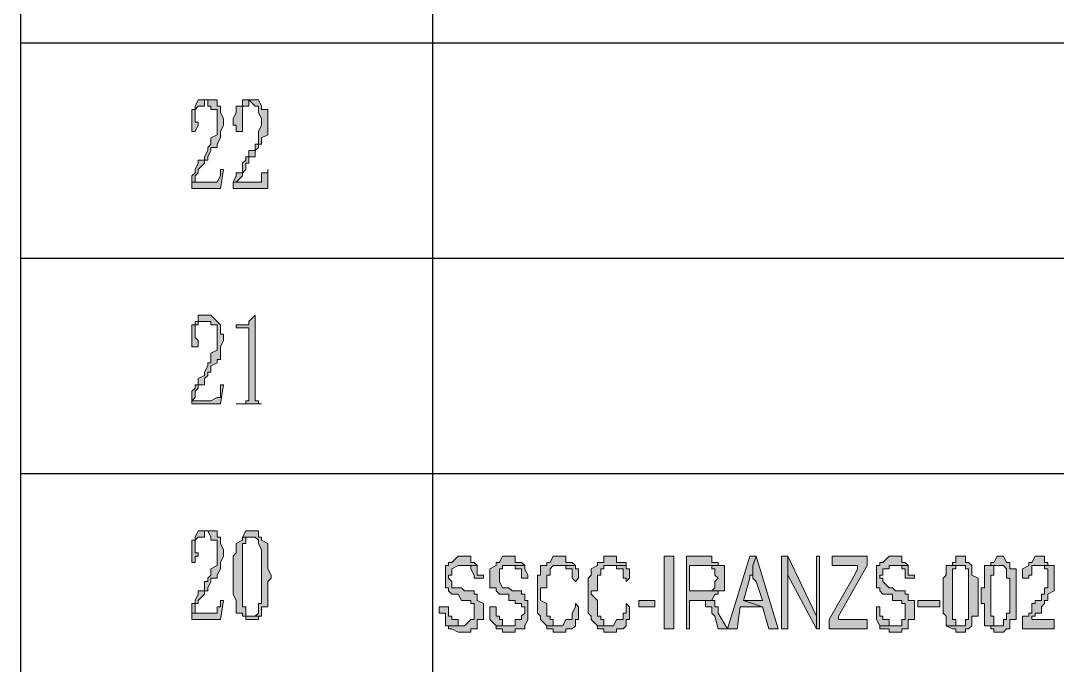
# Model space of a CAD drawing. Header units: millimetres. Extents: x 20 to 821, y 1 to 1134.
# Drawn here: x 557.6 to 616.5, y 347.8 to 384.4 of the extents above; entities that cross this region are included whole.
import ezdxf

# ---------------------------------------------------------------- set-up
doc = ezdxf.new("R2010")
doc.units = ezdxf.units.MM
doc.layers.add('1', color=7, linetype='Continuous')

msp = doc.modelspace()

# ---------------------------------------------------------------- hatches: boundary and pattern name
h = msp.add_hatch(color=0)
h.dxf.hatch_style = 2
h.paths.add_polyline_path([(567.72, 379.941732), (567.54, 379.581732), (567.54, 379.401732), (567.36, 379.401732), (567.36, 378.141732), (567.54, 378.141732), (567.72, 378.501732), (567.72, 378.681732), (567.54, 378.681732), (567.54, 379.401732), (567.72, 379.581732), (568.08, 379.581732), (568.08, 379.941732)])
h = msp.add_hatch(color=0)
h.dxf.hatch_style = 2
h.paths.add_polyline_path([(568.26, 379.941732), (567.72, 379.941732), (568.08, 379.941732), (568.26, 379.941732), (568.26, 379.581732), (568.44, 379.581732), (568.44, 379.401732), (568.8, 379.401732), (568.8, 379.221732), (568.8, 377.961732), (568.44, 377.781732), (568.44, 377.421732), (568.26, 377.241732), (568.26, 377.061732), (568.08, 376.701732), (568.08, 376.521732), (567.72, 376.521732), (567.72, 376.341732), (567.54, 375.981732), (567.54, 375.801732), (567.36, 375.621732), (567.36, 375.261732), (567.54, 375.261732), (567.54, 375.621732), (567.72, 375.801732), (567.72, 375.981732), (568.08, 376.341732), (568.08, 376.521732), (568.26, 376.521732), (568.26, 376.701732), (568.44, 377.061732), (568.44, 377.241732), (568.8, 377.241732), (568.8, 377.421732), (568.98, 377.781732), (568.98, 378.141732), (569.16, 378.501732), (569.16, 378.861732), (568.98, 379.221732), (568.98, 379.581732), (568.8, 379.581732), (568.8, 379.941732), (568.44, 379.941732)])
h = msp.add_hatch(color=0)
h.dxf.hatch_style = 2
h.paths.add_polyline_path([(570.24, 379.941732), (570.24, 379.581732), (569.88, 379.581732), (569.88, 379.221732), (569.7, 378.861732), (569.7, 378.501732), (569.88, 378.501732), (569.88, 378.141732), (570.24, 378.141732), (570.24, 379.401732), (570.24, 379.581732), (570.42, 379.581732), (570.6, 379.581732), (570.6, 379.941732)])
h = msp.add_hatch(color=0)
h.dxf.hatch_style = 2
h.paths.add_polyline_path([(570.6, 379.941732), (570.24, 379.941732), (570.6, 379.941732), (570.96, 379.581732), (571.14, 379.581732), (571.14, 379.401732), (571.14, 379.221732), (571.32, 378.861732), (571.32, 378.501732), (571.14, 378.141732), (571.14, 377.421732), (570.96, 377.421732), (570.96, 377.061732), (570.6, 377.061732), (570.6, 376.701732), (570.42, 376.701732), (570.42, 376.521732), (570.24, 376.341732), (570.24, 375.801732), (569.88, 375.801732), (569.88, 375.621732), (569.7, 375.261732), (569.88, 375.261732), (570.24, 375.621732), (570.24, 375.801732), (570.42, 375.981732), (570.42, 376.341732), (570.6, 376.341732), (570.6, 376.701732), (570.96, 376.701732), (570.96, 377.061732), (571.14, 377.241732), (571.14, 377.421732), (571.32, 377.421732), (571.32, 377.781732), (571.68, 377.961732), (571.68, 379.401732), (571.32, 379.401732), (571.32, 379.581732), (571.14, 379.941732)])
h = msp.add_hatch(color=0)
h.dxf.hatch_style = 2
h.paths.add_polyline_path([(569.16, 375.981732), (568.98, 375.981732), (568.98, 375.801732), (568.98, 375.621732), (568.8, 375.261732), (567.36, 375.261732), (567.36, 374.901732), (568.98, 374.901732)])
h = msp.add_hatch(color=0)
h.dxf.hatch_style = 2
h.paths.add_polyline_path([(571.68, 375.981732), (571.68, 375.801732), (571.32, 375.801732), (571.32, 375.261732), (571.14, 375.261732), (569.7, 375.261732), (569.7, 374.901732), (571.68, 374.901732)])
h = msp.add_hatch(color=0)
h.dxf.hatch_style = 2
h.paths.add_polyline_path([(568.26, 367.701732), (567.72, 367.701732), (567.72, 367.341732), (568.44, 367.341732), (568.44, 367.161732), (568.8, 367.161732), (568.8, 366.981732), (568.8, 365.721732), (568.44, 365.541732), (568.44, 365.181732), (568.44, 365.001732), (568.26, 365.001732), (568.26, 364.821732), (568.08, 364.461732), (568.08, 364.281732), (567.72, 364.101732), (567.72, 363.741732), (567.54, 363.741732), (567.54, 363.561732), (567.36, 363.381732), (567.36, 362.841732), (567.54, 363.021732), (567.54, 363.381732), (567.72, 363.561732), (567.72, 363.741732), (568.08, 363.741732), (568.08, 364.101732), (568.26, 364.281732), (568.26, 364.461732), (568.44, 364.461732), (568.44, 364.821732), (568.8, 365.001732), (568.8, 365.181732), (568.98, 365.181732), (568.98, 365.901732), (569.16, 366.261732), (569.16, 366.621732), (568.98, 366.621732), (568.98, 367.161732), (568.8, 367.341732), (568.44, 367.701732)])
h = msp.add_hatch(color=0)
h.dxf.hatch_style = 2
h.paths.add_polyline_path([(567.72, 367.341732), (567.54, 367.341732), (567.54, 367.161732), (567.36, 367.161732), (567.36, 366.981732), (567.36, 365.901732), (567.54, 365.901732), (567.72, 365.901732), (567.72, 366.261732), (567.54, 366.441732), (567.54, 366.981732), (567.54, 367.161732), (567.72, 367.161732), (567.72, 367.341732), (568.08, 367.341732)])
h = msp.add_hatch(color=0)
h.dxf.hatch_style = 2
h.paths.add_polyline_path([(570.96, 367.701732), (570.6, 367.341732), (570.6, 367.161732), (570.42, 367.161732), (569.88, 367.161732), (569.88, 366.981732), (570.6, 366.981732), (570.6, 366.621732), (570.6, 362.841732), (570.42, 362.841732), (570.42, 362.661732), (570.24, 362.661732), (569.88, 362.661732), (571.32, 362.661732), (571.14, 362.661732), (571.14, 362.841732), (570.96, 362.841732), (570.96, 363.021732)])
h = msp.add_hatch(color=0)
h.dxf.hatch_style = 2
h.paths.add_polyline_path([(569.16, 363.741732), (568.98, 363.741732), (568.98, 363.561732), (568.98, 363.021732), (568.8, 363.021732), (568.44, 362.841732), (567.36, 362.841732), (567.36, 362.661732), (568.98, 362.661732)])
h = msp.add_hatch(color=0)
h.dxf.hatch_style = 2
h.paths.add_polyline_path([(567.72, 355.461732), (567.54, 355.101732), (567.54, 354.921732), (567.36, 354.921732), (567.36, 353.661732), (567.54, 353.661732), (567.54, 354.021732), (567.72, 354.021732), (567.72, 354.201732), (567.54, 354.201732), (567.54, 354.921732), (567.72, 355.101732), (568.08, 355.101732), (568.08, 355.461732)])
h = msp.add_hatch(color=0)
h.dxf.hatch_style = 2
h.paths.add_polyline_path([(568.26, 355.461732), (567.72, 355.461732), (568.08, 355.461732), (568.26, 355.461732), (568.44, 355.101732), (568.44, 354.921732), (568.8, 354.921732), (568.8, 353.481732), (568.44, 353.301732), (568.44, 352.941732), (568.26, 352.761732), (568.26, 352.581732), (568.08, 352.581732), (568.08, 352.041732), (567.72, 352.041732), (567.72, 351.861732), (567.54, 351.501732), (567.54, 351.321732), (567.36, 351.321732), (567.36, 350.781732), (567.54, 350.781732), (567.54, 351.321732), (567.72, 351.321732), (567.72, 351.501732), (568.08, 351.861732), (568.08, 352.041732), (568.26, 352.041732), (568.26, 352.221732), (568.44, 352.581732), (568.44, 352.761732), (568.8, 352.761732), (568.8, 352.941732), (568.98, 353.301732), (568.98, 353.661732), (569.16, 354.021732), (569.16, 354.381732), (568.98, 354.741732), (568.98, 355.101732), (568.8, 355.101732), (568.8, 355.461732), (568.44, 355.461732)])
h = msp.add_hatch(color=0)
h.dxf.hatch_style = 2
h.paths.add_polyline_path([(570.24, 355.101732), (570.24, 354.921732), (569.88, 354.741732), (569.88, 354.201732), (569.7, 354.021732), (569.7, 351.861732), (569.88, 351.501732), (569.88, 351.321732), (569.88, 350.781732), (570.24, 350.781732), (570.24, 350.601732), (570.42, 350.601732), (570.42, 350.421732), (570.6, 350.421732), (571.14, 350.421732), (571.14, 350.601732), (570.42, 350.601732), (570.42, 350.781732), (570.42, 351.141732), (570.24, 351.141732), (570.24, 354.741732), (570.42, 354.741732), (570.42, 355.101732), (570.6, 355.101732)])
h = msp.add_hatch(color=0)
h.dxf.hatch_style = 2
h.paths.add_polyline_path([(570.6, 355.461732), (570.42, 355.461732), (570.24, 355.101732), (570.96, 355.101732), (571.14, 354.921732), (571.14, 354.741732), (571.32, 354.381732), (571.32, 352.941732), (571.32, 352.761732), (571.32, 351.321732), (571.14, 351.321732), (571.14, 350.781732), (570.96, 350.601732), (570.6, 350.601732), (571.14, 350.601732), (571.32, 350.601732), (571.32, 350.781732), (571.32, 351.141732), (571.68, 351.141732), (571.68, 352.581732), (571.86, 352.761732), (571.86, 352.941732), (571.68, 353.301732), (571.68, 354.741732), (571.32, 354.921732), (571.32, 355.101732), (571.14, 355.101732), (571.14, 355.461732), (570.96, 355.461732)])
h = msp.add_hatch(color=0)
h.dxf.hatch_style = 2
h.paths.add_polyline_path([(582.66, 354.021732), (582.48, 354.021732), (582.12, 353.661732), (581.94, 353.661732), (581.94, 353.481732), (581.76, 353.481732), (581.76, 353.301732), (581.76, 352.221732), (581.94, 352.221732), (581.94, 352.041732), (582.12, 351.861732), (582.48, 351.861732), (582.66, 351.501732), (583.2, 351.501732), (583.2, 351.321732), (583.38, 351.321732), (583.38, 351.141732), (583.38, 350.421732), (583.2, 350.421732), (582.84, 350.061732), (581.76, 350.061732), (581.94, 350.061732), (581.94, 349.881732), (582.12, 349.881732), (582.48, 349.701732), (583.2, 349.701732), (583.2, 349.881732), (583.56, 349.881732), (583.56, 350.061732), (583.56, 350.421732), (583.92, 350.421732), (583.92, 351.321732), (583.56, 351.501732), (583.56, 351.861732), (583.38, 351.861732), (583.38, 352.041732), (583.2, 352.041732), (582.84, 352.041732), (582.66, 352.221732), (582.12, 352.221732), (582.12, 352.581732), (581.94, 352.761732), (581.94, 352.941732), (582.12, 352.941732), (582.12, 353.301732), (582.48, 353.481732), (583.56, 353.481732), (583.38, 353.661732), (583.2, 353.661732), (583.2, 354.021732)])
h = msp.add_hatch(color=0)
h.dxf.hatch_style = 2
h.paths.add_polyline_path([(585.36, 354.021732), (585, 354.021732), (584.82, 353.661732), (584.64, 353.661732), (584.64, 353.481732), (584.28, 353.301732), (584.28, 352.221732), (584.64, 352.221732), (584.64, 352.041732), (584.82, 351.861732), (585.36, 351.861732), (585.36, 351.501732), (585.72, 351.501732), (585.72, 351.321732), (586.08, 351.321732), (586.08, 351.141732), (586.26, 351.141732), (586.26, 350.781732), (586.08, 350.601732), (586.08, 350.421732), (585.72, 350.421732), (585.72, 350.061732), (585.54, 350.061732), (584.64, 350.061732), (584.64, 349.881732), (585, 349.881732), (585, 349.701732), (585.72, 349.701732), (585.72, 349.881732), (586.26, 349.881732), (586.26, 350.061732), (586.44, 350.421732), (586.44, 351.501732), (586.26, 351.501732), (586.26, 351.861732), (586.08, 351.861732), (586.08, 352.041732), (585.72, 352.041732), (585.54, 352.041732), (585.36, 352.221732), (585, 352.221732), (584.82, 352.581732), (584.82, 353.301732), (585, 353.301732), (585, 353.481732), (585.36, 353.481732), (586.26, 353.481732), (586.08, 353.661732), (585.72, 353.661732), (585.72, 354.021732)])
h = msp.add_hatch(color=0)
h.dxf.hatch_style = 2
h.paths.add_polyline_path([(588.24, 354.021732), (587.88, 354.021732), (587.7, 353.661732), (587.52, 353.661732), (587.52, 353.481732), (587.16, 353.481732), (587.16, 353.301732), (587.16, 352.941732), (586.98, 352.941732), (586.98, 352.221732), (586.98, 350.781732), (587.16, 350.601732), (587.16, 350.421732), (587.52, 350.061732), (588.24, 350.061732), (587.88, 350.061732), (587.88, 350.421732), (587.7, 350.421732), (587.7, 350.601732), (587.52, 350.601732), (587.52, 351.321732), (587.16, 351.501732), (587.16, 352.221732), (587.52, 352.221732), (587.52, 352.941732), (587.7, 352.941732), (587.7, 353.301732), (587.88, 353.481732), (589.14, 353.481732), (588.96, 353.661732), (588.6, 353.661732), (588.6, 354.021732)])
h = msp.add_hatch(color=0)
h.dxf.hatch_style = 2
h.paths.add_polyline_path([(591.3, 354.021732), (590.76, 354.021732), (590.76, 353.661732), (590.4, 353.661732), (590.4, 353.481732), (590.04, 353.301732), (590.04, 352.941732), (589.86, 352.761732), (589.86, 352.221732), (589.86, 350.781732), (590.04, 350.601732), (590.04, 350.421732), (590.4, 350.061732), (591.12, 350.061732), (590.76, 350.061732), (590.76, 350.421732), (590.58, 350.421732), (590.58, 350.601732), (590.4, 350.601732), (590.4, 351.501732), (590.04, 351.861732), (590.04, 352.041732), (590.4, 352.041732), (590.4, 352.941732), (590.58, 352.941732), (590.58, 353.301732), (590.76, 353.301732), (590.76, 353.481732), (591.12, 353.481732), (592.02, 353.481732), (592.02, 353.661732), (591.48, 353.661732), (591.48, 354.021732)])
h = msp.add_hatch(color=0)
h.dxf.hatch_style = 2
h.paths.add_polyline_path([(594.18, 349.881732), (594.18, 354.021732), (594.72, 354.021732), (594.72, 349.881732)])
h = msp.add_hatch(color=0)
h.dxf.hatch_style = 2
h.paths.add_polyline_path([(596.52, 354.021732), (595.44, 354.021732), (595.44, 349.881732), (595.62, 349.881732), (595.62, 351.501732), (596.88, 351.501732), (597.06, 351.861732), (597.24, 351.861732), (597.24, 352.041732), (595.62, 352.041732), (595.62, 353.481732), (597.24, 353.481732), (597.24, 353.661732), (597.06, 353.661732), (596.88, 353.661732), (596.88, 354.021732)])
h = msp.add_hatch(color=0)
h.dxf.hatch_style = 2
h.paths.add_polyline_path([(599.4, 354.021732), (599.04, 354.021732), (597.78, 349.881732), (598.32, 349.881732), (598.5, 351.141732), (599.76, 351.141732), (598.68, 351.501732), (599.04, 352.761732), (599.04, 352.941732), (599.22, 352.941732), (599.22, 353.481732)])
h = msp.add_hatch(color=0)
h.dxf.hatch_style = 2
h.paths.add_polyline_path([(599.4, 354.021732), (599.22, 353.481732), (599.22, 352.761732), (599.4, 352.581732), (599.76, 351.501732), (598.68, 351.501732), (599.76, 351.141732), (600.12, 349.881732), (600.66, 349.881732)])
h = msp.add_hatch(color=0)
h.dxf.hatch_style = 2
h.paths.add_polyline_path([(601.2, 354.021732), (600.84, 354.021732), (600.84, 349.881732), (601.2, 349.881732), (601.2, 352.941732)])
h = msp.add_hatch(color=0)
h.dxf.hatch_style = 2
h.paths.add_polyline_path([(601.2, 354.021732), (601.2, 352.941732), (602.82, 349.881732), (602.82, 350.601732)])
h = msp.add_hatch(color=0)
h.dxf.hatch_style = 2
h.paths.add_polyline_path([(603, 354.021732), (602.82, 354.021732), (602.82, 350.601732), (602.82, 349.881732), (603, 349.881732)])
h = msp.add_hatch(color=0)
h.dxf.hatch_style = 2
h.paths.add_polyline_path([(605.7, 354.021732), (603.72, 354.021732), (603.72, 353.481732), (605.16, 353.481732), (605.16, 353.301732), (604.98, 352.941732), (603.54, 350.421732), (603.54, 349.881732), (605.7, 349.881732), (605.7, 350.421732), (604.08, 350.421732), (604.08, 350.601732), (605.7, 353.481732)])
h = msp.add_hatch(color=0)
h.dxf.hatch_style = 2
h.paths.add_polyline_path([(607.14, 354.021732), (606.96, 354.021732), (606.6, 353.661732), (606.42, 353.661732), (606.42, 353.481732), (606.24, 353.481732), (606.24, 353.301732), (606.24, 352.221732), (606.42, 352.221732), (606.42, 352.041732), (606.6, 351.861732), (607.14, 351.861732), (607.14, 351.501732), (607.68, 351.501732), (607.68, 351.321732), (607.86, 351.321732), (607.86, 351.141732), (607.86, 350.421732), (607.68, 350.421732), (607.68, 350.061732), (607.32, 350.061732), (606.42, 350.061732), (606.42, 349.881732), (606.96, 349.881732), (606.96, 349.701732), (607.68, 349.701732), (607.68, 349.881732), (608.04, 349.881732), (608.04, 350.061732), (608.04, 350.421732), (608.4, 350.421732), (608.4, 351.501732), (608.04, 351.501732), (608.04, 351.861732), (607.86, 351.861732), (607.86, 352.041732), (607.68, 352.041732), (607.32, 352.041732), (607.14, 352.221732), (606.96, 352.221732), (606.6, 352.581732), (606.6, 352.761732), (606.42, 352.761732), (606.42, 352.941732), (606.6, 352.941732), (606.6, 353.301732), (606.96, 353.301732), (606.96, 353.481732), (607.14, 353.481732), (608.04, 353.481732), (607.86, 353.661732), (607.68, 353.661732), (607.68, 354.021732)])
h = msp.add_hatch(color=0)
h.dxf.hatch_style = 2
h.paths.add_polyline_path([(610.92, 354.021732), (610.74, 354.021732), (610.74, 353.661732), (610.56, 353.661732), (610.56, 353.481732), (610.2, 353.481732), (610.92, 353.481732), (611.28, 353.481732), (611.28, 353.301732), (611.46, 353.301732), (611.46, 352.941732), (611.46, 352.581732), (611.46, 352.221732), (611.46, 350.421732), (611.28, 350.421732), (611.28, 350.061732), (610.92, 350.061732), (610.2, 350.061732), (610.56, 349.881732), (610.74, 349.881732), (610.74, 349.701732), (611.28, 349.701732), (611.28, 349.881732), (611.46, 349.881732), (611.64, 350.061732), (611.64, 350.601732), (612, 350.601732), (612, 352.761732), (611.64, 352.941732), (611.64, 353.481732), (611.46, 353.661732), (611.28, 353.661732), (611.28, 354.021732)])
h = msp.add_hatch(color=0)
h.dxf.hatch_style = 2
h.paths.add_polyline_path([(613.08, 354.021732), (612.9, 353.661732), (612.72, 353.661732), (612.72, 353.481732), (613.44, 353.481732), (613.62, 353.301732), (613.62, 352.761732), (613.8, 352.761732), (613.8, 352.581732), (613.8, 352.221732), (613.8, 350.781732), (613.62, 350.781732), (613.62, 350.421732), (613.44, 350.421732), (613.44, 350.061732), (613.08, 350.061732), (612.72, 350.061732), (612.72, 349.881732), (612.9, 349.881732), (612.9, 349.701732), (613.44, 349.701732), (613.62, 349.881732), (613.8, 349.881732), (613.8, 350.061732), (613.8, 350.421732), (614.16, 350.421732), (614.16, 353.301732), (613.8, 353.301732), (613.8, 353.661732), (613.62, 353.661732), (613.44, 354.021732)])
h = msp.add_hatch(color=0)
h.dxf.hatch_style = 2
h.paths.add_polyline_path([(615.6, 354.021732), (615.24, 354.021732), (615.06, 353.661732), (614.88, 353.661732), (614.88, 353.481732), (614.52, 353.301732), (614.52, 352.761732), (614.88, 352.761732), (614.88, 352.941732), (615.06, 352.941732), (615.06, 353.481732), (615.24, 353.481732), (616.32, 353.481732), (615.96, 353.481732), (615.96, 353.661732), (615.78, 353.661732), (615.78, 354.021732)])
h = msp.add_hatch(color=0)
h.dxf.hatch_style = 2
h.paths.add_polyline_path([(583.56, 353.481732), (582.66, 353.481732), (582.84, 353.481732), (583.2, 353.481732), (583.2, 353.301732), (583.38, 352.941732), (583.38, 352.761732), (583.92, 352.761732), (583.92, 352.941732), (583.56, 352.941732)])
h = msp.add_hatch(color=0)
h.dxf.hatch_style = 2
h.paths.add_polyline_path([(586.26, 353.481732), (585.36, 353.481732), (585.54, 353.481732), (585.72, 353.481732), (585.72, 353.301732), (586.08, 353.301732), (586.08, 352.941732), (586.08, 352.761732), (586.44, 352.761732), (586.44, 352.941732), (586.26, 353.301732)])
h = msp.add_hatch(color=0)
h.dxf.hatch_style = 2
h.paths.add_polyline_path([(589.14, 353.481732), (588.24, 353.481732), (588.42, 353.481732), (588.6, 353.481732), (588.6, 353.301732), (588.96, 353.301732), (588.96, 352.941732), (588.96, 352.761732), (589.14, 352.581732), (589.32, 352.761732), (589.32, 353.301732), (589.14, 353.301732)])
h = msp.add_hatch(color=0)
h.dxf.hatch_style = 2
h.paths.add_polyline_path([(592.02, 353.481732), (591.12, 353.481732), (591.3, 353.481732), (591.48, 353.481732), (591.48, 353.301732), (591.84, 353.301732), (591.84, 352.941732), (591.84, 352.761732), (592.02, 352.761732), (592.02, 352.581732), (592.2, 352.761732), (592.2, 353.301732), (592.02, 353.301732)])
h = msp.add_hatch(color=0)
h.dxf.hatch_style = 2
h.paths.add_polyline_path([(597.24, 353.481732), (596.52, 353.481732), (596.88, 353.481732), (596.88, 353.301732), (597.06, 353.301732), (597.06, 352.941732), (597.24, 352.761732), (597.06, 352.581732), (597.06, 352.221732), (596.88, 352.041732), (596.52, 352.041732), (595.62, 352.041732), (597.6, 352.041732), (597.6, 352.221732), (597.6, 353.481732)])
h = msp.add_hatch(color=0)
h.dxf.hatch_style = 2
h.paths.add_polyline_path([(608.04, 353.481732), (607.14, 353.481732), (607.32, 353.481732), (607.68, 353.481732), (607.68, 353.301732), (607.86, 353.301732), (607.86, 352.941732), (607.86, 352.761732), (608.4, 352.761732), (608.4, 352.941732), (608.04, 352.941732)])
h = msp.add_hatch(color=0)
h.dxf.hatch_style = 2
h.paths.add_polyline_path([(610.2, 353.481732), (610.2, 352.941732), (610.02, 352.761732), (610.02, 350.781732), (610.2, 350.601732), (610.2, 350.421732), (610.2, 350.061732), (610.92, 350.061732), (610.74, 350.061732), (610.74, 350.421732), (610.56, 350.421732), (610.56, 350.601732), (610.56, 353.301732), (610.74, 353.301732), (610.74, 353.481732), (610.92, 353.481732)])
h = msp.add_hatch(color=0)
h.dxf.hatch_style = 2
h.paths.add_polyline_path([(612.72, 353.481732), (612.36, 353.481732), (612.36, 353.301732), (612.36, 352.221732), (612.18, 352.221732), (612.18, 351.321732), (612.36, 351.321732), (612.36, 350.601732), (612.36, 350.421732), (612.36, 350.061732), (612.72, 350.061732), (613.08, 350.061732), (612.9, 350.061732), (612.9, 350.601732), (612.72, 350.601732), (612.72, 352.941732), (612.9, 352.941732), (612.9, 353.481732), (613.08, 353.481732)])
h = msp.add_hatch(color=0)
h.dxf.hatch_style = 2
h.paths.add_polyline_path([(616.32, 353.481732), (615.6, 353.481732), (615.78, 353.481732), (615.78, 353.301732), (615.96, 353.301732), (615.96, 352.221732), (615.78, 352.221732), (615.78, 351.861732), (615.6, 351.861732), (615.6, 351.501732), (615.24, 351.501732), (615.24, 351.321732), (615.06, 351.321732), (615.06, 350.781732), (614.88, 350.781732), (614.88, 350.601732), (614.52, 350.601732), (614.52, 349.881732), (616.32, 349.881732), (616.32, 350.421732), (615.06, 350.421732), (615.06, 350.601732), (615.24, 350.601732), (615.24, 350.781732), (615.6, 350.781732), (615.6, 351.141732), (615.78, 351.321732), (615.78, 351.501732), (615.96, 351.501732), (615.96, 351.861732), (616.32, 352.041732)])
h = msp.add_hatch(color=0)
h.dxf.hatch_style = 2
h.paths.add_polyline_path([(569.16, 351.501732), (568.98, 351.501732), (568.98, 351.321732), (568.98, 351.141732), (568.8, 351.141732), (568.8, 350.781732), (568.44, 350.781732), (567.36, 350.781732), (567.36, 350.421732), (568.98, 350.421732)])
h = msp.add_hatch(color=0)
h.dxf.hatch_style = 2
h.paths.add_polyline_path([(592.74, 351.141732), (592.74, 351.501732), (593.64, 351.501732), (593.64, 351.141732)])
h = msp.add_hatch(color=0)
h.dxf.hatch_style = 2
h.paths.add_polyline_path([(596.88, 351.501732), (596.16, 351.501732), (596.34, 351.501732), (596.52, 351.501732), (596.52, 351.321732), (596.52, 351.141732), (596.88, 351.141732), (596.88, 350.781732), (597.06, 350.601732), (597.24, 349.881732), (597.78, 349.881732), (597.24, 350.781732), (597.24, 351.141732), (597.06, 351.141732), (597.06, 351.321732), (597.06, 351.501732)])
h = msp.add_hatch(color=0)
h.dxf.hatch_style = 2
h.paths.add_polyline_path([(608.58, 351.141732), (608.58, 351.501732), (609.84, 351.501732), (609.84, 351.141732)])
h = msp.add_hatch(color=0)
h.dxf.hatch_style = 2
h.paths.add_polyline_path([(581.94, 351.141732), (581.4, 351.141732), (581.4, 350.781732), (581.76, 350.781732), (581.76, 350.601732), (581.76, 350.061732), (582.66, 350.061732), (582.48, 350.061732), (582.48, 350.421732), (582.12, 350.421732), (582.12, 350.601732), (581.94, 350.601732), (581.94, 350.781732)])
h = msp.add_hatch(color=0)
h.dxf.hatch_style = 2
h.paths.add_polyline_path([(584.64, 351.141732), (584.28, 351.141732), (584.28, 350.781732), (584.28, 350.421732), (584.64, 350.061732), (585.54, 350.061732), (585.36, 350.061732), (585, 350.061732), (585, 350.421732), (584.82, 350.421732), (584.82, 350.601732), (584.64, 350.601732), (584.64, 350.781732)])
h = msp.add_hatch(color=0)
h.dxf.hatch_style = 2
h.paths.add_polyline_path([(589.14, 351.321732), (589.14, 351.141732), (588.96, 350.781732), (588.96, 350.421732), (588.6, 350.421732), (588.42, 350.061732), (587.52, 350.061732), (587.52, 349.881732), (587.88, 349.881732), (587.88, 349.701732), (588.24, 349.701732), (588.6, 349.701732), (588.6, 349.881732), (588.96, 349.881732), (589.14, 350.061732), (589.14, 350.421732), (589.32, 350.421732), (589.32, 351.141732)])
h = msp.add_hatch(color=0)
h.dxf.hatch_style = 2
h.paths.add_polyline_path([(592.02, 351.321732), (592.02, 350.781732), (591.84, 350.781732), (591.84, 350.421732), (591.48, 350.421732), (591.3, 350.061732), (590.4, 350.061732), (590.4, 349.881732), (590.76, 349.881732), (590.76, 349.701732), (591.12, 349.701732), (591.48, 349.701732), (591.48, 349.881732), (591.84, 349.881732), (592.02, 350.061732), (592.02, 350.421732), (592.2, 350.421732), (592.2, 351.141732)])
h = msp.add_hatch(color=0)
h.dxf.hatch_style = 2
h.paths.add_polyline_path([(606.42, 351.141732), (606.24, 351.141732), (606.24, 350.781732), (606.24, 350.421732), (606.42, 350.061732), (607.32, 350.061732), (607.14, 350.061732), (606.96, 350.061732), (606.96, 350.421732), (606.6, 350.421732), (606.6, 350.601732), (606.42, 350.601732), (606.42, 350.781732)])

# ---------------------------------------------------------------- linework, layer by layer
at = {"layer": '1', "color": 0, "lineweight": 25}
for points in [[(557.64, 0.501732), (557.64, 1133.601732)], [(581.04, 89.781732), (581.04, 419.721732)], [(557.64, 383.181732), (821.16, 383.181732)], [(557.64, 370.941732), (821.16, 370.941732)], [(557.64, 358.701732), (821.16, 358.701732)]]:
    msp.add_lwpolyline(points, dxfattribs=at)
at = {"layer": '1', "color": 0, "lineweight": 5}
for points in [[(567.72, 379.941732), (567.54, 379.581732), (567.54, 379.401732), (567.36, 379.401732), (567.36, 378.141732), (567.54, 378.141732), (567.72, 378.501732), (567.72, 378.681732), (567.54, 378.681732), (567.54, 379.401732), (567.54, 379.401732), (567.72, 379.581732), (568.08, 379.581732), (568.08, 379.941732), (567.72, 379.941732)], [(568.26, 379.941732), (567.72, 379.941732), (568.08, 379.941732), (568.26, 379.941732), (568.26, 379.581732), (568.44, 379.581732), (568.44, 379.401732), (568.8, 379.401732), (568.8, 379.221732), (568.8, 377.961732), (568.44, 377.781732), (568.44, 377.421732), (568.44, 377.421732), (568.26, 377.241732), (568.26, 377.061732), (568.08, 376.701732), (568.08, 376.521732), (567.72, 376.521732), (567.72, 376.341732), (567.54, 375.981732), (567.54, 375.801732), (567.36, 375.621732), (567.36, 375.261732), (567.54, 375.261732), (567.54, 375.621732), (567.72, 375.801732), (567.72, 375.981732), (568.08, 376.341732), (568.08, 376.521732), (568.26, 376.521732), (568.26, 376.701732), (568.44, 377.061732), (568.44, 377.241732), (568.8, 377.241732), (568.8, 377.421732), (568.98, 377.781732), (568.98, 378.141732), (569.16, 378.501732), (569.16, 378.861732), (568.98, 379.221732), (568.98, 379.581732), (568.8, 379.581732), (568.8, 379.941732), (568.44, 379.941732), (568.26, 379.941732)], [(570.24, 379.941732), (570.24, 379.581732), (569.88, 379.581732), (569.88, 379.221732), (569.7, 378.861732), (569.7, 378.501732), (569.88, 378.501732), (569.88, 378.141732), (570.24, 378.141732), (570.24, 379.401732), (570.24, 379.401732), (570.24, 379.581732), (570.42, 379.581732), (570.6, 379.581732), (570.6, 379.941732), (570.24, 379.941732)], [(570.6, 379.941732), (570.24, 379.941732), (570.6, 379.941732), (570.96, 379.581732), (571.14, 379.581732), (571.14, 379.401732), (571.14, 379.221732), (571.32, 378.861732), (571.32, 378.501732), (571.14, 378.141732), (571.14, 377.421732), (570.96, 377.421732), (570.96, 377.421732), (570.96, 377.061732), (570.6, 377.061732), (570.6, 376.701732), (570.42, 376.701732), (570.42, 376.521732), (570.24, 376.341732), (570.24, 375.801732), (569.88, 375.801732), (569.88, 375.621732), (569.7, 375.261732), (569.88, 375.261732), (570.24, 375.621732), (570.24, 375.801732), (570.42, 375.981732), (570.42, 376.341732), (570.6, 376.341732), (570.6, 376.701732), (570.96, 376.701732), (570.96, 377.061732), (571.14, 377.241732), (571.14, 377.421732), (571.32, 377.421732), (571.32, 377.781732), (571.68, 377.961732), (571.68, 379.401732), (571.32, 379.401732), (571.32, 379.581732), (571.14, 379.941732), (570.6, 379.941732)], [(569.16, 375.981732), (568.98, 375.981732), (568.98, 375.801732), (568.98, 375.621732), (568.8, 375.261732), (567.36, 375.261732), (567.36, 374.901732), (568.98, 374.901732), (569.16, 375.981732)], [(571.68, 375.981732), (571.68, 375.801732), (571.32, 375.801732), (571.32, 375.261732), (571.14, 375.261732), (569.7, 375.261732), (569.7, 374.901732), (571.68, 374.901732), (571.68, 375.981732)], [(568.26, 367.701732), (567.72, 367.701732), (567.72, 367.341732), (568.44, 367.341732), (568.44, 367.161732), (568.8, 367.161732), (568.8, 366.981732), (568.8, 365.721732), (568.44, 365.541732), (568.44, 365.181732), (568.44, 365.001732), (568.26, 365.001732), (568.26, 364.821732), (568.08, 364.461732), (568.08, 364.281732), (567.72, 364.101732), (567.72, 363.741732), (567.54, 363.741732), (567.54, 363.561732), (567.36, 363.381732), (567.36, 362.841732), (567.54, 363.021732), (567.54, 363.381732), (567.72, 363.561732), (567.72, 363.741732), (568.08, 363.741732), (568.08, 364.101732), (568.26, 364.281732), (568.26, 364.461732), (568.44, 364.461732), (568.44, 364.821732), (568.8, 365.001732), (568.8, 365.181732), (568.98, 365.181732), (568.98, 365.901732), (569.16, 366.261732), (569.16, 366.621732), (568.98, 366.621732), (568.98, 367.161732), (568.8, 367.341732), (568.44, 367.701732), (568.26, 367.701732)], [(567.72, 367.341732), (567.54, 367.341732), (567.54, 367.161732), (567.36, 367.161732), (567.36, 366.981732), (567.36, 365.901732), (567.54, 365.901732), (567.72, 365.901732), (567.72, 366.261732), (567.54, 366.441732), (567.54, 366.981732), (567.54, 367.161732), (567.72, 367.161732), (567.72, 367.341732), (568.08, 367.341732), (567.72, 367.341732)], [(570.96, 367.701732), (570.6, 367.341732), (570.6, 367.161732), (570.42, 367.161732), (569.88, 367.161732), (569.88, 366.981732), (570.6, 366.981732), (570.6, 366.621732), (570.6, 362.841732), (570.42, 362.841732), (570.42, 362.661732), (570.24, 362.661732), (569.88, 362.661732), (571.32, 362.661732), (571.14, 362.661732), (571.14, 362.841732), (570.96, 362.841732), (570.96, 363.021732), (570.96, 367.701732)], [(569.16, 363.741732), (568.98, 363.741732), (568.98, 363.561732), (568.98, 363.021732), (568.8, 363.021732), (568.44, 362.841732), (567.36, 362.841732), (567.36, 362.661732), (568.98, 362.661732), (569.16, 363.741732)], [(567.72, 355.461732), (567.54, 355.101732), (567.54, 354.921732), (567.36, 354.921732), (567.36, 353.661732), (567.54, 353.661732), (567.54, 354.021732), (567.72, 354.021732), (567.72, 354.201732), (567.54, 354.201732), (567.54, 354.921732), (567.54, 354.921732), (567.72, 355.101732), (568.08, 355.101732), (568.08, 355.461732), (567.72, 355.461732)], [(568.26, 355.461732), (567.72, 355.461732), (568.08, 355.461732), (568.26, 355.461732), (568.44, 355.101732), (568.44, 354.921732), (568.8, 354.921732), (568.8, 353.481732), (568.44, 353.301732), (568.44, 352.941732), (568.44, 352.941732), (568.26, 352.761732), (568.26, 352.581732), (568.08, 352.581732), (568.08, 352.041732), (567.72, 352.041732), (567.72, 351.861732), (567.54, 351.501732), (567.54, 351.321732), (567.36, 351.321732), (567.36, 350.781732), (567.54, 350.781732), (567.54, 351.321732), (567.72, 351.321732), (567.72, 351.501732), (568.08, 351.861732), (568.08, 352.041732), (568.26, 352.041732), (568.26, 352.221732), (568.44, 352.581732), (568.44, 352.761732), (568.8, 352.761732), (568.8, 352.941732), (568.98, 353.301732), (568.98, 353.661732), (569.16, 354.021732), (569.16, 354.381732), (568.98, 354.741732), (568.98, 355.101732), (568.8, 355.101732), (568.8, 355.461732), (568.44, 355.461732), (568.26, 355.461732)], [(570.24, 355.101732), (570.24, 354.921732), (569.88, 354.741732), (569.88, 354.201732), (569.7, 354.021732), (569.7, 351.861732), (569.88, 351.501732), (569.88, 351.321732), (569.88, 350.781732), (570.24, 350.781732), (570.24, 350.601732), (570.42, 350.601732), (570.42, 350.421732), (570.6, 350.421732), (571.14, 350.421732), (571.14, 350.601732), (570.42, 350.601732), (570.42, 350.781732), (570.42, 351.141732), (570.24, 351.141732), (570.24, 354.741732), (570.42, 354.741732), (570.42, 355.101732), (570.6, 355.101732), (570.24, 355.101732)], [(570.6, 355.461732), (570.42, 355.461732), (570.24, 355.101732), (570.96, 355.101732), (571.14, 354.921732), (571.14, 354.741732), (571.32, 354.381732), (571.32, 352.941732), (571.32, 352.761732), (571.32, 351.321732), (571.14, 351.321732), (571.14, 350.781732), (570.96, 350.601732), (570.6, 350.601732), (571.14, 350.601732), (571.32, 350.601732), (571.32, 350.781732), (571.32, 351.141732), (571.68, 351.141732), (571.68, 352.581732), (571.86, 352.761732), (571.86, 352.941732), (571.68, 353.301732), (571.68, 354.741732), (571.32, 354.921732), (571.32, 355.101732), (571.14, 355.101732), (571.14, 355.461732), (570.96, 355.461732), (570.6, 355.461732)], [(582.66, 354.021732), (582.48, 354.021732), (582.12, 353.661732), (581.94, 353.661732), (581.94, 353.481732), (581.76, 353.481732), (581.76, 353.301732), (581.76, 352.221732), (581.94, 352.221732), (581.94, 352.041732), (581.94, 352.041732), (582.12, 351.861732), (582.48, 351.861732), (582.66, 351.501732), (583.2, 351.501732), (583.2, 351.321732), (583.38, 351.321732), (583.38, 351.141732), (583.38, 350.421732), (583.2, 350.421732), (582.84, 350.061732), (581.76, 350.061732), (581.94, 350.061732), (581.94, 349.881732), (582.12, 349.881732), (582.48, 349.701732), (583.2, 349.701732), (583.2, 349.881732), (583.56, 349.881732), (583.56, 350.061732), (583.56, 350.421732), (583.92, 350.421732), (583.92, 351.321732), (583.56, 351.501732), (583.56, 351.861732), (583.38, 351.861732), (583.38, 352.041732), (583.2, 352.041732), (582.84, 352.041732), (582.66, 352.221732), (582.12, 352.221732), (582.12, 352.581732), (581.94, 352.761732), (581.94, 352.941732), (582.12, 352.941732), (582.12, 353.301732), (582.48, 353.481732), (583.56, 353.481732), (583.38, 353.661732), (583.2, 353.661732), (583.2, 354.021732), (582.66, 354.021732)], [(585.36, 354.021732), (585, 354.021732), (584.82, 353.661732), (584.64, 353.661732), (584.64, 353.481732), (584.28, 353.301732), (584.28, 352.221732), (584.64, 352.221732), (584.64, 352.041732), (584.64, 352.041732), (584.82, 351.861732), (585.36, 351.861732), (585.36, 351.501732), (585.72, 351.501732), (585.72, 351.321732), (586.08, 351.321732), (586.08, 351.141732), (586.26, 351.141732), (586.26, 350.781732), (586.08, 350.601732), (586.08, 350.421732), (585.72, 350.421732), (585.72, 350.061732), (585.54, 350.061732), (584.64, 350.061732), (584.64, 349.881732), (585, 349.881732), (585, 349.701732), (585.72, 349.701732), (585.72, 349.881732), (586.26, 349.881732), (586.26, 350.061732), (586.44, 350.421732), (586.44, 351.501732), (586.26, 351.501732), (586.26, 351.861732), (586.08, 351.861732), (586.08, 352.041732), (585.72, 352.041732), (585.54, 352.041732), (585.36, 352.221732), (585, 352.221732), (584.82, 352.581732), (584.82, 353.301732), (585, 353.301732), (585, 353.481732), (585.36, 353.481732), (586.26, 353.481732), (586.08, 353.661732), (585.72, 353.661732), (585.72, 354.021732), (585.36, 354.021732)], [(588.24, 354.021732), (587.88, 354.021732), (587.7, 353.661732), (587.52, 353.661732), (587.52, 353.481732), (587.16, 353.481732), (587.16, 353.301732), (587.16, 352.941732), (586.98, 352.941732), (586.98, 352.221732), (586.98, 352.221732), (586.98, 350.781732), (587.16, 350.601732), (587.16, 350.421732), (587.52, 350.061732), (588.24, 350.061732), (587.88, 350.061732), (587.88, 350.421732), (587.7, 350.421732), (587.7, 350.601732), (587.52, 350.601732), (587.52, 351.321732), (587.16, 351.501732), (587.16, 352.221732), (587.52, 352.221732), (587.52, 352.941732), (587.7, 352.941732), (587.7, 353.301732), (587.88, 353.481732), (589.14, 353.481732), (588.96, 353.661732), (588.6, 353.661732), (588.6, 354.021732), (588.24, 354.021732)], [(591.3, 354.021732), (590.76, 354.021732), (590.76, 353.661732), (590.4, 353.661732), (590.4, 353.481732), (590.04, 353.301732), (590.04, 352.941732), (589.86, 352.761732), (589.86, 352.221732), (589.86, 352.221732), (589.86, 350.781732), (590.04, 350.601732), (590.04, 350.421732), (590.4, 350.061732), (591.12, 350.061732), (590.76, 350.061732), (590.76, 350.421732), (590.58, 350.421732), (590.58, 350.601732), (590.4, 350.601732), (590.4, 351.501732), (590.04, 351.861732), (590.04, 352.041732), (590.4, 352.041732), (590.4, 352.941732), (590.58, 352.941732), (590.58, 353.301732), (590.76, 353.301732), (590.76, 353.481732), (591.12, 353.481732), (592.02, 353.481732), (592.02, 353.661732), (591.48, 353.661732), (591.48, 354.021732), (591.3, 354.021732)], [(594.18, 349.881732), (594.18, 354.021732), (594.72, 354.021732), (594.72, 349.881732), (594.18, 349.881732)], [(596.52, 354.021732), (595.44, 354.021732), (595.44, 349.881732), (595.62, 349.881732), (595.62, 351.501732), (596.88, 351.501732), (597.06, 351.861732), (597.24, 351.861732), (597.24, 352.041732), (595.62, 352.041732), (595.62, 353.481732), (597.24, 353.481732), (597.24, 353.661732), (597.06, 353.661732), (596.88, 353.661732), (596.88, 354.021732), (596.52, 354.021732)], [(599.4, 354.021732), (599.04, 354.021732), (597.78, 349.881732), (598.32, 349.881732), (598.5, 351.141732), (599.76, 351.141732), (598.68, 351.501732), (599.04, 352.761732), (599.04, 352.941732), (599.22, 352.941732), (599.22, 353.481732), (599.4, 354.021732)], [(599.4, 354.021732), (599.22, 353.481732), (599.22, 352.761732), (599.4, 352.581732), (599.76, 351.501732), (598.68, 351.501732), (599.76, 351.141732), (600.12, 349.881732), (600.66, 349.881732), (599.4, 354.021732)], [(601.2, 354.021732), (600.84, 354.021732), (600.84, 349.881732), (601.2, 349.881732), (601.2, 352.941732), (601.2, 354.021732)], [(601.2, 354.021732), (601.2, 352.941732), (602.82, 349.881732), (602.82, 350.601732), (601.2, 354.021732)], [(603, 354.021732), (602.82, 354.021732), (602.82, 350.601732), (602.82, 349.881732), (603, 349.881732), (603, 354.021732)], [(605.7, 354.021732), (603.72, 354.021732), (603.72, 353.481732), (605.16, 353.481732), (605.16, 353.301732), (604.98, 352.941732), (603.54, 350.421732), (603.54, 349.881732), (605.7, 349.881732), (605.7, 350.421732), (604.08, 350.421732), (604.08, 350.601732), (605.7, 353.481732), (605.7, 354.021732)], [(607.14, 354.021732), (606.96, 354.021732), (606.6, 353.661732), (606.42, 353.661732), (606.42, 353.481732), (606.24, 353.481732), (606.24, 353.301732), (606.24, 352.221732), (606.42, 352.221732), (606.42, 352.041732), (606.42, 352.041732), (606.6, 351.861732), (607.14, 351.861732), (607.14, 351.501732), (607.68, 351.501732), (607.68, 351.321732), (607.86, 351.321732), (607.86, 351.141732), (607.86, 350.421732), (607.68, 350.421732), (607.68, 350.061732), (607.32, 350.061732), (606.42, 350.061732), (606.42, 349.881732), (606.96, 349.881732), (606.96, 349.701732), (607.68, 349.701732), (607.68, 349.881732), (608.04, 349.881732), (608.04, 350.061732), (608.04, 350.421732), (608.4, 350.421732), (608.4, 351.501732), (608.04, 351.501732), (608.04, 351.861732), (607.86, 351.861732), (607.86, 352.041732), (607.68, 352.041732), (607.32, 352.041732), (607.14, 352.221732), (606.96, 352.221732), (606.6, 352.581732), (606.6, 352.761732), (606.42, 352.761732), (606.42, 352.941732), (606.6, 352.941732), (606.6, 353.301732), (606.96, 353.301732), (606.96, 353.481732), (607.14, 353.481732), (608.04, 353.481732), (607.86, 353.661732), (607.68, 353.661732), (607.68, 354.021732), (607.14, 354.021732)], [(610.92, 354.021732), (610.74, 354.021732), (610.74, 353.661732), (610.56, 353.661732), (610.56, 353.481732), (610.2, 353.481732), (610.92, 353.481732), (611.28, 353.481732), (611.28, 353.301732), (611.46, 353.301732), (611.46, 352.941732), (611.46, 352.581732), (611.46, 352.221732), (611.46, 350.421732), (611.28, 350.421732), (611.28, 350.061732), (610.92, 350.061732), (610.2, 350.061732), (610.56, 349.881732), (610.74, 349.881732), (610.74, 349.701732), (611.28, 349.701732), (611.28, 349.881732), (611.46, 349.881732), (611.64, 350.061732), (611.64, 350.601732), (612, 350.601732), (612, 352.761732), (611.64, 352.941732), (611.64, 353.481732), (611.46, 353.661732), (611.28, 353.661732), (611.28, 354.021732), (610.92, 354.021732)], [(613.08, 354.021732), (612.9, 353.661732), (612.72, 353.661732), (612.72, 353.481732), (613.44, 353.481732), (613.62, 353.301732), (613.62, 352.761732), (613.8, 352.761732), (613.8, 352.581732), (613.8, 352.221732), (613.8, 350.781732), (613.62, 350.781732), (613.62, 350.421732), (613.44, 350.421732), (613.44, 350.061732), (613.08, 350.061732), (612.72, 350.061732), (612.72, 349.881732), (612.9, 349.881732), (612.9, 349.701732), (613.44, 349.701732), (613.62, 349.881732), (613.8, 349.881732), (613.8, 350.061732), (613.8, 350.421732), (614.16, 350.421732), (614.16, 353.301732), (613.8, 353.301732), (613.8, 353.661732), (613.62, 353.661732), (613.44, 354.021732), (613.08, 354.021732)], [(615.6, 354.021732), (615.24, 354.021732), (615.06, 353.661732), (614.88, 353.661732), (614.88, 353.481732), (614.52, 353.301732), (614.52, 352.761732), (614.88, 352.761732), (614.88, 352.941732), (615.06, 352.941732), (615.06, 353.481732), (615.24, 353.481732), (616.32, 353.481732), (615.96, 353.481732), (615.96, 353.661732), (615.78, 353.661732), (615.78, 354.021732), (615.6, 354.021732)], [(583.56, 353.481732), (582.66, 353.481732), (582.84, 353.481732), (583.2, 353.481732), (583.2, 353.301732), (583.38, 352.941732), (583.38, 352.761732), (583.92, 352.761732), (583.92, 352.941732), (583.56, 352.941732), (583.56, 353.481732)], [(586.26, 353.481732), (585.36, 353.481732), (585.54, 353.481732), (585.72, 353.481732), (585.72, 353.301732), (586.08, 353.301732), (586.08, 352.941732), (586.08, 352.761732), (586.44, 352.761732), (586.44, 352.941732), (586.26, 353.301732), (586.26, 353.481732)], [(589.14, 353.481732), (588.24, 353.481732), (588.42, 353.481732), (588.6, 353.481732), (588.6, 353.301732), (588.96, 353.301732), (588.96, 352.941732), (588.96, 352.761732), (589.14, 352.581732), (589.32, 352.761732), (589.32, 353.301732), (589.14, 353.301732), (589.14, 353.481732)], [(592.02, 353.481732), (591.12, 353.481732), (591.3, 353.481732), (591.48, 353.481732), (591.48, 353.301732), (591.84, 353.301732), (591.84, 352.941732), (591.84, 352.761732), (592.02, 352.761732), (592.02, 352.581732), (592.2, 352.761732), (592.2, 353.301732), (592.02, 353.301732), (592.02, 353.481732)], [(597.24, 353.481732), (596.52, 353.481732), (596.88, 353.481732), (596.88, 353.301732), (597.06, 353.301732), (597.06, 352.941732), (597.24, 352.761732), (597.06, 352.581732), (597.06, 352.221732), (596.88, 352.041732), (596.52, 352.041732), (595.62, 352.041732), (597.6, 352.041732), (597.6, 352.221732), (597.6, 353.481732), (597.24, 353.481732)], [(608.04, 353.481732), (607.14, 353.481732), (607.32, 353.481732), (607.68, 353.481732), (607.68, 353.301732), (607.86, 353.301732), (607.86, 352.941732), (607.86, 352.761732), (608.4, 352.761732), (608.4, 352.941732), (608.04, 352.941732), (608.04, 353.481732)], [(610.2, 353.481732), (610.2, 352.941732), (610.02, 352.761732), (610.02, 350.781732), (610.2, 350.601732), (610.2, 350.421732), (610.2, 350.061732), (610.92, 350.061732), (610.74, 350.061732), (610.74, 350.421732), (610.56, 350.421732), (610.56, 350.601732), (610.56, 353.301732), (610.74, 353.301732), (610.74, 353.481732), (610.92, 353.481732), (610.2, 353.481732)], [(612.72, 353.481732), (612.36, 353.481732), (612.36, 353.301732), (612.36, 352.221732), (612.18, 352.221732), (612.18, 351.321732), (612.36, 351.321732), (612.36, 350.601732), (612.36, 350.421732), (612.36, 350.061732), (612.72, 350.061732), (613.08, 350.061732), (612.9, 350.061732), (612.9, 350.601732), (612.72, 350.601732), (612.72, 352.941732), (612.9, 352.941732), (612.9, 353.481732), (613.08, 353.481732), (612.72, 353.481732)], [(616.32, 353.481732), (615.6, 353.481732), (615.78, 353.481732), (615.78, 353.301732), (615.96, 353.301732), (615.96, 352.221732), (615.78, 352.221732), (615.78, 351.861732), (615.6, 351.861732), (615.6, 351.501732), (615.24, 351.501732), (615.24, 351.321732), (615.06, 351.321732), (615.06, 350.781732), (614.88, 350.781732), (614.88, 350.601732), (614.52, 350.601732), (614.52, 349.881732), (616.32, 349.881732), (616.32, 350.421732), (615.06, 350.421732), (615.06, 350.601732), (615.24, 350.601732), (615.24, 350.781732), (615.6, 350.781732), (615.6, 351.141732), (615.78, 351.321732), (615.78, 351.501732), (615.96, 351.501732), (615.96, 351.861732), (616.32, 352.041732), (616.32, 353.481732)], [(569.16, 351.501732), (568.98, 351.501732), (568.98, 351.321732), (568.98, 351.141732), (568.8, 351.141732), (568.8, 350.781732), (568.44, 350.781732), (567.36, 350.781732), (567.36, 350.421732), (568.98, 350.421732), (569.16, 351.501732)], [(592.74, 351.141732), (592.74, 351.501732), (593.64, 351.501732), (593.64, 351.141732), (592.74, 351.141732)], [(596.88, 351.501732), (596.16, 351.501732), (596.34, 351.501732), (596.52, 351.501732), (596.52, 351.321732), (596.52, 351.141732), (596.88, 351.141732), (596.88, 350.781732), (597.06, 350.601732), (597.24, 349.881732), (597.78, 349.881732), (597.24, 350.781732), (597.24, 351.141732), (597.06, 351.141732), (597.06, 351.321732), (597.06, 351.501732), (596.88, 351.501732)], [(608.58, 351.141732), (608.58, 351.501732), (609.84, 351.501732), (609.84, 351.141732), (608.58, 351.141732)], [(581.94, 351.141732), (581.4, 351.141732), (581.4, 350.781732), (581.76, 350.781732), (581.76, 350.601732), (581.76, 350.061732), (582.66, 350.061732), (582.48, 350.061732), (582.48, 350.421732), (582.12, 350.421732), (582.12, 350.601732), (581.94, 350.601732), (581.94, 350.781732), (581.94, 351.141732)], [(584.64, 351.141732), (584.28, 351.141732), (584.28, 350.781732), (584.28, 350.421732), (584.64, 350.061732), (585.54, 350.061732), (585.36, 350.061732), (585, 350.061732), (585, 350.421732), (584.82, 350.421732), (584.82, 350.601732), (584.64, 350.601732), (584.64, 350.781732), (584.64, 351.141732)], [(589.14, 351.321732), (589.14, 351.141732), (588.96, 350.781732), (588.96, 350.421732), (588.6, 350.421732), (588.42, 350.061732), (587.52, 350.061732), (587.52, 349.881732), (587.88, 349.881732), (587.88, 349.701732), (588.24, 349.701732), (588.6, 349.701732), (588.6, 349.881732), (588.96, 349.881732), (589.14, 350.061732), (589.14, 350.421732), (589.32, 350.421732), (589.32, 351.141732), (589.14, 351.321732)], [(592.02, 351.321732), (592.02, 350.781732), (591.84, 350.781732), (591.84, 350.421732), (591.48, 350.421732), (591.3, 350.061732), (590.4, 350.061732), (590.4, 349.881732), (590.76, 349.881732), (590.76, 349.701732), (591.12, 349.701732), (591.48, 349.701732), (591.48, 349.881732), (591.84, 349.881732), (592.02, 350.061732), (592.02, 350.421732), (592.2, 350.421732), (592.2, 351.141732), (592.02, 351.321732)], [(606.42, 351.141732), (606.24, 351.141732), (606.24, 350.781732), (606.24, 350.421732), (606.42, 350.061732), (607.32, 350.061732), (607.14, 350.061732), (606.96, 350.061732), (606.96, 350.421732), (606.6, 350.421732), (606.6, 350.601732), (606.42, 350.601732), (606.42, 350.781732), (606.42, 351.141732)]]:
    msp.add_lwpolyline(points, dxfattribs=at)

doc.saveas('drawing.dxf')
